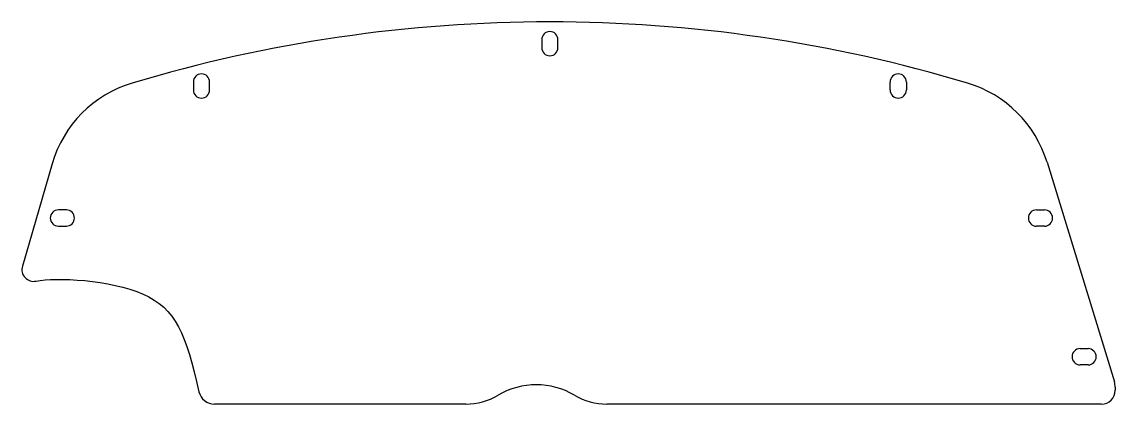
# Model space of a CAD drawing. Header units: millimetres. Extents: x -267 to 285, y -336 to -143.
import ezdxf

# ---------------------------------------------------------------- set-up
doc = ezdxf.new("R2010")
doc.units = ezdxf.units.MM
doc.layers.add('Sketch023', color=7, linetype='CONTINUOUS')

msp = doc.modelspace()

# ---------------------------------------------------------------- linework, layer by layer
at = {"layer": 'Sketch023'}
for p, q in [((-4.1, -152), (-4.1, -156)), ((4.1, -156), (4.1, -152)), ((-180.015, -173.362), (-180.015, -177.362)), ((-171.815, -177.362), (-171.815, -173.362)), ((171.815, -177.362), (171.815, -173.362)), ((180.015, -173.362), (180.015, -177.362)), ((-251.3, -214.596), (-266.368, -266.285)), ((251.064, -213.809), (285.055, -324.727)), ((-244.148, -237.884), (-248.148, -237.884)), ((245.723, -237.91), (249.723, -237.91)), ((-248.148, -246.084), (-244.148, -246.084)), ((249.723, -246.11), (245.723, -246.11)), ((267.779, -307.91), (271.779, -307.91)), ((271.779, -316.11), (267.779, -316.11)), ((285.45, -327.364), (285.45, -328.92)), ((-42.4569, -335.92), (-169.354, -335.92)), ((278.45, -335.92), (28.7719, -335.92))]:
    msp.add_line(p, q, dxfattribs=at)
for centre, radius, start, end in [((0, -878), 735, 73.324, 106.676), ((0, -152), 4.1, 0, 180), ((0, -156), 4.1, 180, 0), ((-175.915, -173.362), 4.1, 0, 180), ((175.915, -173.362), 4.1, 0, 180), ((-193.697, -231.389), 60, 106.676, 163.748), ((193.697, -231.389), 60, 17.0376, 73.324), ((-175.915, -177.362), 4.1, 180, 0), ((175.915, -177.362), 4.1, 180, 0), ((-248.148, -241.984), 4.1, 90, -90), ((-244.148, -241.984), 4.1, -90, 90), ((245.723, -242.01), 4.1, 90, -90), ((249.723, -242.01), 4.1, -90, 90), ((-260.608, -267.964), 6, 163.748, -78.1852), ((267.779, -312.01), 4.1, 90, -90), ((271.779, -312.01), 4.1, -90, 90), ((276.45, -327.364), 9, 0, 17.0376), ((-169.354, -327.92), 8, -167.461, -90), ((-6.8425, -363.883), 37.7417, 59.2921, 120.708), ((278.45, -328.92), 7, -90, 0), ((-42.4569, -303.92), 32, -90, -59.2921), ((28.7719, -303.92), 32, -120.708, -90)]:
    msp.add_arc(centre, radius, start, end, dxfattribs=at)
msp.add_open_spline([(-259.379, -273.837), (-249.507, -271.772), (-221.896, -273.098), (-205.415, -280.354), (-188.934, -287.61), (-183.582, -300.795), (-177.163, -329.657)], degree=3, knots=[0, 0, 0, 0, 0.5, 0.5, 0.5, 1, 1, 1, 1], dxfattribs=at)

doc.saveas('drawing.dxf')
